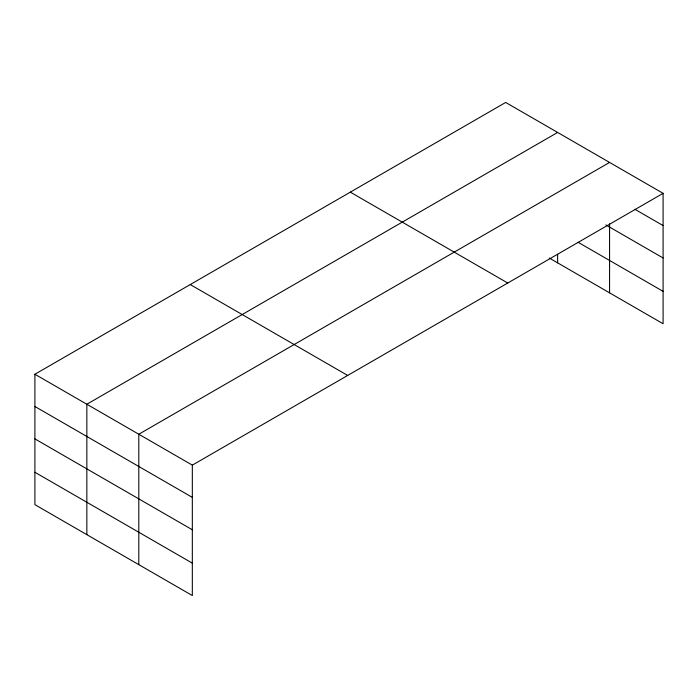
<?xml version="1.0" encoding="UTF-8"?>
<svg xmlns="http://www.w3.org/2000/svg" width="698" height="698" viewBox="0 0 698 698"><rect width="100%" height="100%" fill="white"/><g stroke="black" fill="none" stroke-linecap="round" stroke-linejoin="round"><path stroke-width="1.05" d="M34.9 374.25L192.325 465.138L192.325 595.551L34.9 504.663L34.9 374.25L505.675 102.449L663.1 193.337L663.1 323.75L549.274 258.033M557.623 132.437L86.849 404.238L86.849 534.659M609.572 162.433L138.797 434.235L138.797 564.647M192.325 465.138L663.1 193.337M634.927 209.313L663.1 225.576M605.864 224.931L663.1 257.981M578.031 242.241L663.1 291.354M350.317 192.142L507.743 283.03M190.257 284.557L347.683 375.445M34.9 406.489L192.325 497.377M34.9 438.885L192.325 529.773M34.9 472.267L192.325 563.155M609.572 223.831L609.572 292.855M557.623 254.22L557.623 262.858"/></g></svg>
